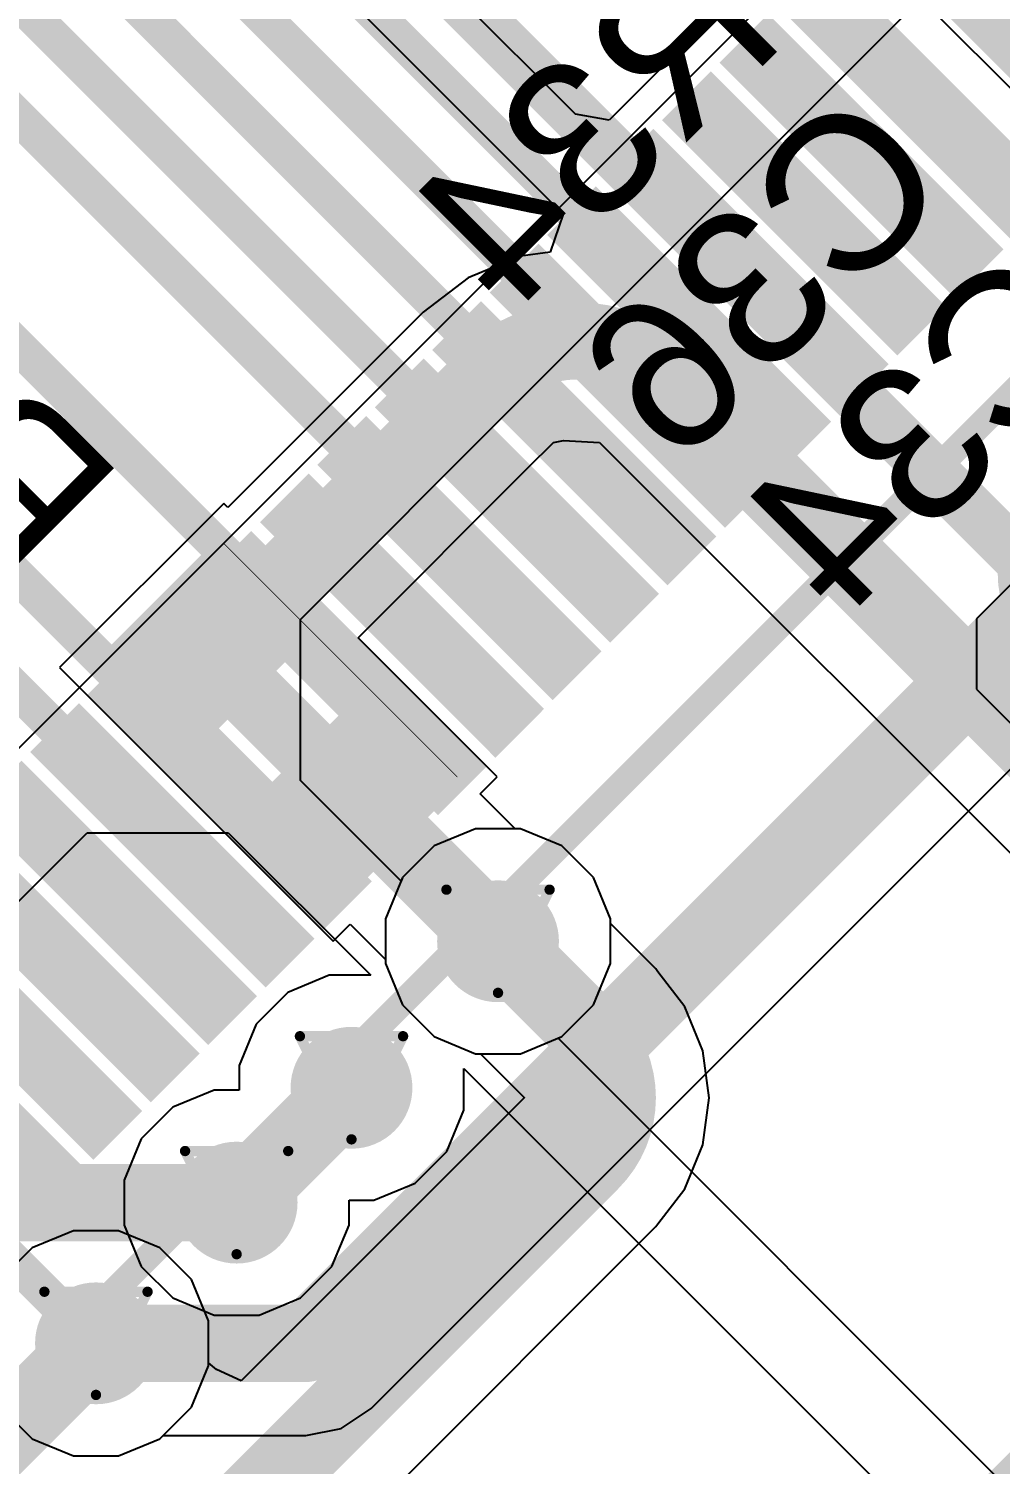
# Model space of a CAD drawing. Header units: inches. Extents: x 0 to 12.2, y 0 to 7.
# Drawn here: x 1.9546 to 2.1429, y 2.4829 to 2.7612 of the extents above; entities that cross this region are included whole.
import ezdxf

# ---------------------------------------------------------------- set-up
doc = ezdxf.new("R2010")
doc.units = ezdxf.units.IN
doc.header["$MEASUREMENT"] = 0
for name, color, linetype in [('Bottom Layer', 5, 'Continuous'), ('Bottom Overlay', 54, 'Continuous'), ('Bottom Paste', 16, 'Continuous'), ('Bottom Solder', 6, 'Continuous'), ('Drill Drawing', 1, 'Continuous'), ('Layer 1', 16, 'Continuous'), ('Layer 2', 76, 'Continuous'), ('Top Layer', 1, 'Continuous'), ('Top Overlay', 2, 'Continuous'), ('Top Paste', 8, 'Continuous'), ('Top Solder', 216, 'Continuous'), ('Via Holes', 16, 'Continuous')]:
    doc.layers.add(name, color=color, linetype=linetype)
doc.styles.add('Arial', font='', dxfattribs={"height": 0.2})
doc.styles.get('Arial').set_extended_font_data('Arial')

# ---------------------------------------------------------------- blocks, each defined once
blk = doc.blocks.new('LQFP_128_EP_14_14__28')
at = {"layer": 'Top Layer'}
for points in [[(-0.26967, 0.24804), (-0.26967, 0.24016), (-0.32873, 0.24016), (-0.32873, 0.24804)], [(-0.26967, 0.23229), (-0.26967, 0.22441), (-0.32873, 0.22441), (-0.32873, 0.23229)], [(-0.26967, 0.21654), (-0.26967, 0.20866), (-0.32873, 0.20866), (-0.32873, 0.21654)], [(-0.26967, 0.20079), (-0.26967, 0.19291), (-0.32873, 0.19291), (-0.32873, 0.20079)], [(-0.26967, 0.18504), (-0.26967, 0.17716), (-0.32873, 0.17716), (-0.32873, 0.18504)], [(-0.26967, 0.16929), (-0.26967, 0.16141), (-0.32873, 0.16141), (-0.32873, 0.16929)], [(-0.26967, 0.15354), (-0.26967, 0.14566), (-0.32873, 0.14566), (-0.32873, 0.15354)], [(-0.26967, 0.1378), (-0.26967, 0.12992), (-0.32873, 0.12992), (-0.32873, 0.1378)], [(-0.26967, 0.12204), (-0.26967, 0.11416), (-0.32873, 0.11416), (-0.32873, 0.12204)], [(-0.26967, 0.1063), (-0.26967, 0.09842), (-0.32873, 0.09842), (-0.32873, 0.1063)], [(-0.26967, 0.09054), (-0.26967, 0.08266), (-0.32873, 0.08266), (-0.32873, 0.09054)], [(-0.26967, 0.07481), (-0.26967, 0.06693), (-0.32873, 0.06693), (-0.32873, 0.07481)], [(-0.26967, 0.05904), (-0.26967, 0.05116), (-0.32873, 0.05116), (-0.32873, 0.05904)], [(-0.26967, 0.04331), (-0.26967, 0.03543), (-0.32873, 0.03543), (-0.32873, 0.04331)], [(-0.26967, 0.02756), (-0.26967, 0.01968), (-0.32873, 0.01968), (-0.32873, 0.02756)], [(-0.26967, 0.01181), (-0.26967, 0.00393), (-0.32873, 0.00393), (-0.32873, 0.01181)], [(-0.26967, -0.00393), (-0.26967, -0.01181), (-0.32873, -0.01181), (-0.32873, -0.00393)], [(-0.26967, -0.01968), (-0.26967, -0.02756), (-0.32873, -0.02756), (-0.32873, -0.01968)]]:
    blk.add_hatch(color=1, dxfattribs=at).paths.add_polyline_path(points)
at = {"layer": 'Top Paste'}
for points in [[(-0.26967, 0.24804), (-0.26967, 0.24016), (-0.32873, 0.24016), (-0.32873, 0.24804)], [(-0.26967, 0.23229), (-0.26967, 0.22441), (-0.32873, 0.22441), (-0.32873, 0.23229)], [(-0.26967, 0.21654), (-0.26967, 0.20866), (-0.32873, 0.20866), (-0.32873, 0.21654)], [(-0.26967, 0.20079), (-0.26967, 0.19291), (-0.32873, 0.19291), (-0.32873, 0.20079)], [(-0.26967, 0.18504), (-0.26967, 0.17716), (-0.32873, 0.17716), (-0.32873, 0.18504)], [(-0.26967, 0.16929), (-0.26967, 0.16141), (-0.32873, 0.16141), (-0.32873, 0.16929)], [(-0.26967, 0.15354), (-0.26967, 0.14566), (-0.32873, 0.14566), (-0.32873, 0.15354)], [(-0.26967, 0.1378), (-0.26967, 0.12992), (-0.32873, 0.12992), (-0.32873, 0.1378)], [(-0.26967, 0.12204), (-0.26967, 0.11416), (-0.32873, 0.11416), (-0.32873, 0.12204)], [(-0.26967, 0.1063), (-0.26967, 0.09842), (-0.32873, 0.09842), (-0.32873, 0.1063)], [(-0.26967, 0.09054), (-0.26967, 0.08266), (-0.32873, 0.08266), (-0.32873, 0.09054)], [(-0.26967, 0.07481), (-0.26967, 0.06693), (-0.32873, 0.06693), (-0.32873, 0.07481)], [(-0.26967, 0.05904), (-0.26967, 0.05116), (-0.32873, 0.05116), (-0.32873, 0.05904)], [(-0.26967, 0.04331), (-0.26967, 0.03543), (-0.32873, 0.03543), (-0.32873, 0.04331)], [(-0.26967, 0.02756), (-0.26967, 0.01968), (-0.32873, 0.01968), (-0.32873, 0.02756)], [(-0.26967, 0.01181), (-0.26967, 0.00393), (-0.32873, 0.00393), (-0.32873, 0.01181)], [(-0.26967, -0.00393), (-0.26967, -0.01181), (-0.32873, -0.01181), (-0.32873, -0.00393)], [(-0.26967, -0.01968), (-0.26967, -0.02756), (-0.32873, -0.02756), (-0.32873, -0.01968)]]:
    blk.add_hatch(color=8, dxfattribs=at).paths.add_polyline_path(points)
at = {"layer": 'Top Solder'}
for points in [[(-0.26692, 0.25079), (-0.26692, 0.23741), (-0.33148, 0.23741), (-0.33148, 0.25079)], [(-0.26692, 0.23504), (-0.26692, 0.22166), (-0.33148, 0.22166), (-0.33148, 0.23504)], [(-0.26692, 0.21929), (-0.26692, 0.20591), (-0.33148, 0.20591), (-0.33148, 0.21929)], [(-0.26692, 0.20354), (-0.26692, 0.19016), (-0.33148, 0.19016), (-0.33148, 0.20354)], [(-0.26692, 0.18779), (-0.26692, 0.17441), (-0.33148, 0.17441), (-0.33148, 0.18779)], [(-0.26692, 0.17204), (-0.26692, 0.15866), (-0.33148, 0.15866), (-0.33148, 0.17204)], [(-0.26692, 0.15629), (-0.26692, 0.14291), (-0.33148, 0.14291), (-0.33148, 0.15629)], [(-0.26692, 0.14055), (-0.26692, 0.12717), (-0.33148, 0.12717), (-0.33148, 0.14055)], [(-0.26692, 0.12479), (-0.26692, 0.11141), (-0.33148, 0.11141), (-0.33148, 0.12479)], [(-0.26692, 0.10905), (-0.26692, 0.09567), (-0.33148, 0.09567), (-0.33148, 0.10905)], [(-0.10118, -0.10118), (-0.10118, 0.10118), (0.10118, 0.10118), (0.10118, -0.10118)], [(-0.26692, 0.09329), (-0.26692, 0.07991), (-0.33148, 0.07991), (-0.33148, 0.09329)], [(-0.26692, 0.07756), (-0.26692, 0.06418), (-0.33148, 0.06418), (-0.33148, 0.07756)], [(-0.26692, 0.06179), (-0.26692, 0.04841), (-0.33148, 0.04841), (-0.33148, 0.06179)], [(-0.26692, 0.04606), (-0.26692, 0.03268), (-0.33148, 0.03268), (-0.33148, 0.04606)], [(-0.26692, 0.03031), (-0.26692, 0.01693), (-0.33148, 0.01693), (-0.33148, 0.03031)], [(-0.26692, 0.01456), (-0.26692, 0.00118), (-0.33148, 0.00118), (-0.33148, 0.01456)], [(-0.26692, -0.00118), (-0.26692, -0.01456), (-0.33148, -0.01456), (-0.33148, -0.00118)], [(-0.26692, -0.01693), (-0.26692, -0.03031), (-0.33148, -0.03031), (-0.33148, -0.01693)]]:
    blk.add_hatch(color=216, dxfattribs=at).paths.add_polyline_path(points)
at = {"layer": 'Top Overlay'}
for points in [[(-0.24606, -0.24606, 0.005, 0.005, 0), (-0.24606, 0.24606, 0.005, 0.005, 0)], [(-0.1949, 0.2065, 0.02362, 0.02362, -0.995776), (-0.21852, 0.2066, 0.02362, 0.02362, 0)]]:
    blk.add_lwpolyline(points, format="xyseb", dxfattribs=at)
blk = doc.blocks.new('R___0402_B_138')
at = {"layer": 'Bottom Layer'}
for points in [[(-0.0095, 0.0125), (-0.0095, -0.0125), (-0.0275, -0.0125), (-0.0275, 0.0125)], [(0.0275, 0.0125), (0.0275, -0.0125), (0.0095, -0.0125), (0.0095, 0.0125)]]:
    blk.add_hatch(color=5, dxfattribs=at).paths.add_polyline_path(points)
at = {"layer": 'Bottom Paste'}
for points in [[(-0.0095, 0.0125), (-0.0095, -0.0125), (-0.0275, -0.0125), (-0.0275, 0.0125)], [(0.0275, 0.0125), (0.0275, -0.0125), (0.0095, -0.0125), (0.0095, 0.0125)]]:
    blk.add_hatch(color=16, dxfattribs=at).paths.add_polyline_path(points)
at = {"layer": 'Bottom Solder'}
for points in [[(-0.00733, 0.01467), (-0.00733, -0.01467), (-0.02967, -0.01467), (-0.02967, 0.01467)], [(0.02967, 0.01467), (0.02967, -0.01467), (0.00733, -0.01467), (0.00733, 0.01467)]]:
    blk.add_hatch(color=6, dxfattribs=at).paths.add_polyline_path(points)
at = {"layer": 'Bottom Overlay'}
for points in [[(-0.031, 0.016, 0.005, 0.005, 0), (0.031, 0.016, 0.005, 0.005, 0)], [(-0.031, -0.016, 0.005, 0.005, 0), (-0.031, 0.016, 0.005, 0.005, 0)], [(-0.032, 0.017, 0.000127, 0.000127, 0), (0.032, 0.017, 0.000127, 0.000127, 0)], [(0.031, -0.016, 0.005, 0.005, 0), (0.031, 0.016, 0.005, 0.005, 0)], [(-0.031, -0.016, 0.005, 0.005, 0), (0.031, -0.016, 0.005, 0.005, 0)]]:
    blk.add_lwpolyline(points, format="xyseb", dxfattribs=at)
for points in [[(-0.03225, 0.016, 0.0025, 0.0025, 1), (-0.02975, 0.016, 0.0025, 0.0025, 1)], [(-0.03225, 0.016, 0.0025, 0.0025, 1), (-0.02975, 0.016, 0.0025, 0.0025, 1)], [(-0.03203, 0.017, 0.0000635, 0.0000635, 1), (-0.03197, 0.017, 0.0000635, 0.0000635, 1)], [(0.02975, 0.016, 0.0025, 0.0025, 1), (0.03225, 0.016, 0.0025, 0.0025, 1)], [(0.02975, 0.016, 0.0025, 0.0025, 1), (0.03225, 0.016, 0.0025, 0.0025, 1)], [(0.03197, 0.017, 0.0000635, 0.0000635, 1), (0.03203, 0.017, 0.0000635, 0.0000635, 1)], [(-0.03225, -0.016, 0.0025, 0.0025, 1), (-0.02975, -0.016, 0.0025, 0.0025, 1)], [(-0.03225, -0.016, 0.0025, 0.0025, 1), (-0.02975, -0.016, 0.0025, 0.0025, 1)], [(0.02975, -0.016, 0.0025, 0.0025, 1), (0.03225, -0.016, 0.0025, 0.0025, 1)], [(0.02975, -0.016, 0.0025, 0.0025, 1), (0.03225, -0.016, 0.0025, 0.0025, 1)]]:
    blk.add_lwpolyline(points, format="xyseb", close=True, dxfattribs=at)
blk = doc.blocks.new('C___0402_B_319')
at = {"layer": 'Bottom Layer'}
for points in [[(-0.0095, 0.0125), (-0.0095, -0.0125), (-0.0275, -0.0125), (-0.0275, 0.0125)], [(0.0275, 0.0125), (0.0275, -0.0125), (0.0095, -0.0125), (0.0095, 0.0125)]]:
    blk.add_hatch(color=5, dxfattribs=at).paths.add_polyline_path(points)
at = {"layer": 'Bottom Paste'}
for points in [[(-0.0095, 0.0125), (-0.0095, -0.0125), (-0.0275, -0.0125), (-0.0275, 0.0125)], [(0.0275, 0.0125), (0.0275, -0.0125), (0.0095, -0.0125), (0.0095, 0.0125)]]:
    blk.add_hatch(color=16, dxfattribs=at).paths.add_polyline_path(points)
at = {"layer": 'Bottom Solder'}
for points in [[(-0.00714, 0.01486), (-0.00714, -0.01486), (-0.02986, -0.01486), (-0.02986, 0.01486)], [(0.02986, 0.01486), (0.02986, -0.01486), (0.00714, -0.01486), (0.00714, 0.01486)]]:
    blk.add_hatch(color=6, dxfattribs=at).paths.add_polyline_path(points)
at = {"layer": 'Bottom Overlay'}
for points in [[(-0.011, 0.016, 0.005, 0.005, 0), (-0.031, 0.016, 0.005, 0.005, 0)], [(-0.031, -0.016, 0.005, 0.005, 0), (-0.031, 0.016, 0.005, 0.005, 0)], [(0.031, 0.016, 0.005, 0.005, 0), (0.011, 0.016, 0.005, 0.005, 0)], [(0.031, -0.016, 0.005, 0.005, 0), (0.031, 0.016, 0.005, 0.005, 0)], [(-0.011, -0.016, 0.005, 0.005, 0), (-0.031, -0.016, 0.005, 0.005, 0)], [(0.031, -0.016, 0.005, 0.005, 0), (0.011, -0.016, 0.005, 0.005, 0)]]:
    blk.add_lwpolyline(points, format="xyseb", dxfattribs=at)
for points in [[(-0.03225, 0.016, 0.0025, 0.0025, 1), (-0.02975, 0.016, 0.0025, 0.0025, 1)], [(-0.03225, 0.016, 0.0025, 0.0025, 1), (-0.02975, 0.016, 0.0025, 0.0025, 1)], [(-0.01225, 0.016, 0.0025, 0.0025, 1), (-0.00975, 0.016, 0.0025, 0.0025, 1)], [(0.00975, 0.016, 0.0025, 0.0025, 1), (0.01225, 0.016, 0.0025, 0.0025, 1)], [(0.02975, 0.016, 0.0025, 0.0025, 1), (0.03225, 0.016, 0.0025, 0.0025, 1)], [(0.02975, 0.016, 0.0025, 0.0025, 1), (0.03225, 0.016, 0.0025, 0.0025, 1)], [(-0.03225, -0.016, 0.0025, 0.0025, 1), (-0.02975, -0.016, 0.0025, 0.0025, 1)], [(-0.03225, -0.016, 0.0025, 0.0025, 1), (-0.02975, -0.016, 0.0025, 0.0025, 1)], [(-0.01225, -0.016, 0.0025, 0.0025, 1), (-0.00975, -0.016, 0.0025, 0.0025, 1)], [(0.00975, -0.016, 0.0025, 0.0025, 1), (0.01225, -0.016, 0.0025, 0.0025, 1)], [(0.02975, -0.016, 0.0025, 0.0025, 1), (0.03225, -0.016, 0.0025, 0.0025, 1)], [(0.02975, -0.016, 0.0025, 0.0025, 1), (0.03225, -0.016, 0.0025, 0.0025, 1)]]:
    blk.add_lwpolyline(points, format="xyseb", close=True, dxfattribs=at)

msp = doc.modelspace()

# ---------------------------------------------------------------- hatches: boundary and pattern name
at = {"layer": 'Bottom Layer'}
h = msp.add_hatch(color=5, dxfattribs=at)
edge = h.paths.add_edge_path()
edge.add_arc((2.04557, 2.58433), 0.01181, 0, 360)
h = msp.add_hatch(color=5, dxfattribs=at)
edge = h.paths.add_edge_path()
edge.add_arc((2.01716, 2.55592), 0.01181, 0, 360)
h = msp.add_hatch(color=5, dxfattribs=at)
edge = h.paths.add_edge_path()
edge.add_arc((1.99489, 2.53366), 0.01181, 0, 360)
h = msp.add_hatch(color=5, dxfattribs=at)
edge = h.paths.add_edge_path()
edge.add_arc((1.96762, 2.50638), 0.01181, 0, 360)
at = {"layer": 'Layer 1'}
h = msp.add_hatch(color=16, dxfattribs=at)
edge = h.paths.add_edge_path()
edge.add_arc((2.04557, 2.58433), 0.01181, 0, 360)
h = msp.add_hatch(color=16, dxfattribs=at)
edge = h.paths.add_edge_path()
edge.add_arc((2.01716, 2.55592), 0.01181, 0, 360)
h = msp.add_hatch(color=16, dxfattribs=at)
edge = h.paths.add_edge_path()
edge.add_arc((1.99489, 2.53366), 0.01181, 0, 360)
h = msp.add_hatch(color=16, dxfattribs=at)
edge = h.paths.add_edge_path()
edge.add_arc((1.96762, 2.50638), 0.01181, 0, 360)
at = {"layer": 'Layer 2'}
h = msp.add_hatch(color=76, dxfattribs=at)
edge = h.paths.add_edge_path()
edge.add_arc((2.04557, 2.58433), 0.01181, 0, 360)
h = msp.add_hatch(color=76, dxfattribs=at)
edge = h.paths.add_edge_path()
edge.add_arc((2.01716, 2.55592), 0.01181, 0, 360)
h = msp.add_hatch(color=76, dxfattribs=at)
edge = h.paths.add_edge_path()
edge.add_arc((1.99489, 2.53366), 0.01181, 0, 360)
h = msp.add_hatch(color=76, dxfattribs=at)
edge = h.paths.add_edge_path()
edge.add_arc((1.96762, 2.50638), 0.01181, 0, 360)
at = {"layer": 'Top Layer'}
h = msp.add_hatch(color=1, dxfattribs=at)
edge = h.paths.add_edge_path()
edge.add_arc((2.04557, 2.58433), 0.01181, 0, 360)
h = msp.add_hatch(color=1, dxfattribs=at)
edge = h.paths.add_edge_path()
edge.add_arc((2.01716, 2.55592), 0.01181, 0, 360)
h = msp.add_hatch(color=1, dxfattribs=at)
edge = h.paths.add_edge_path()
edge.add_arc((1.99489, 2.53366), 0.01181, 0, 360)
h = msp.add_hatch(color=1, dxfattribs=at)
edge = h.paths.add_edge_path()
edge.add_arc((1.96762, 2.50638), 0.01181, 0, 360)
at = {"layer": 'Via Holes'}
h = msp.add_hatch(color=7, dxfattribs=at)
edge = h.paths.add_edge_path()
edge.add_arc((2.04557, 2.58433), 0.00591, 0, 360)
h = msp.add_hatch(color=7, dxfattribs=at)
edge = h.paths.add_edge_path()
edge.add_arc((2.01716, 2.55592), 0.00591, 0, 360)
h = msp.add_hatch(color=7, dxfattribs=at)
edge = h.paths.add_edge_path()
edge.add_arc((1.99489, 2.53366), 0.00591, 0, 360)
h = msp.add_hatch(color=7, dxfattribs=at)
edge = h.paths.add_edge_path()
edge.add_arc((1.96762, 2.50638), 0.00591, 0, 360)

# ---------------------------------------------------------------- linework, layer by layer
at = {"layer": 'Bottom Layer'}
for p, q in [((2.01305, 2.77047), (2.05821, 2.72531)), ((2.05821, 2.72531), (2.0557, 2.71792)), ((2.0499, 2.71716), (2.03977, 2.71296)), ((2.0557, 2.71792), (2.0499, 2.71716)), ((2.03977, 2.71296), (2.03106, 2.70628)), ((2.03107, 2.70626), (1.99321, 2.66841)), ((2.03106, 2.70628), (2.03106, 2.70627)), ((2.03106, 2.70627), (2.03107, 2.70626)), ((2.05136, 2.67609), (2.05633, 2.68101)), ((2.05633, 2.68101), (2.05826, 2.68139)), ((2.05826, 2.68139), (2.06522, 2.68101)), ((2.06522, 2.68101), (2.07018, 2.6761)), ((2.01844, 2.64317), (2.05136, 2.67609)), ((2.07018, 2.6761), (2.43594, 2.31034)), ((1.99239, 2.66922), (1.96057, 2.6374)), ((1.99321, 2.66841), (1.99239, 2.66922)), ((2.04543, 2.61619), (2.01844, 2.64317)), ((1.96057, 2.6374), (1.98674, 2.61124)), ((2.04213, 2.6129), (2.04543, 2.61619)), ((1.98674, 2.61124), (2.01361, 2.58437)), ((2.04889, 2.60614), (2.04213, 2.6129)), ((2.04991, 2.60614), (2.04889, 2.60614)), ((2.05792, 2.60282), (2.04991, 2.60614)), ((2.06406, 2.59669), (2.05792, 2.60282)), ((2.06738, 2.58867), (2.06406, 2.59669)), ((2.06738, 2.58776), (2.06738, 2.58867)), ((2.01361, 2.58437), (2.0169, 2.58766)), ((2.0169, 2.58766), (2.02376, 2.5808)), ((2.07619, 2.57895), (2.06738, 2.58776)), ((2.02376, 2.5808), (2.02376, 2.57999)), ((2.02376, 2.57999), (2.02708, 2.57198)), ((2.07653, 2.57843), (2.07619, 2.57895)), ((2.08176, 2.57162), (2.07653, 2.57843)), ((2.02708, 2.57198), (2.03321, 2.56584)), ((2.08528, 2.56311), (2.08176, 2.57162)), ((2.03321, 2.56584), (2.04123, 2.56252)), ((2.04123, 2.56252), (2.04215, 2.56252)), ((2.04215, 2.56252), (2.05065, 2.55402)), ((2.08649, 2.55399), (2.08528, 2.56311)), ((2.05065, 2.55395), (1.99578, 2.49908)), ((2.05065, 2.55402), (2.05064, 2.55399)), ((2.05064, 2.55399), (2.05065, 2.55395)), ((2.08528, 2.54486), (2.08649, 2.55399)), ((2.08176, 2.53635), (2.08528, 2.54486)), ((2.07653, 2.52954), (2.08176, 2.53635)), ((1.9462, 2.39903), (2.07619, 2.52902)), ((1.96328, 2.52819), (1.95526, 2.52487)), ((1.97196, 2.52819), (1.96328, 2.52819)), ((1.97997, 2.52487), (1.97196, 2.52819)), ((2.07619, 2.52902), (2.07653, 2.52954)), ((1.95526, 2.52487), (1.94913, 2.51874)), ((1.98611, 2.51874), (1.97997, 2.52487)), ((1.98943, 2.51072), (1.98611, 2.51874)), ((1.98943, 2.50263), (1.98943, 2.51072)), ((1.99098, 2.50132), (1.98943, 2.50263)), ((1.99578, 2.49908), (1.99098, 2.50132))]:
    msp.add_line(p, q, dxfattribs=at)
for points in [[(2.12225, 2.79547, 0.015, 0.015, 0), (2.17937, 2.73835, 0.015, 0.015, 0)], [(2.02386, 2.78129, 0.01, 0.01, 0), (2.29824, 2.50691, 0.01, 0.01, 0)], [(2.04369, 2.69365, 0.015, 0.015, -0.414174), (2.07786, 2.69366, 0.015, 0.015, 0)], [(1.98992, 2.63988, 0.015, 0.015, 0), (2.04369, 2.69365, 0.015, 0.015, 0)], [(2.07786, 2.69366, 0.015, 0.015, 0), (2.07791, 2.69361, 0.015, 0.015, 0)], [(2.07791, 2.69361, 0.015, 0.015, 0), (2.45775, 2.31377, 0.015, 0.015, 0)], [(2.01608, 2.61372, 0.015, 0.015, 0), (2.04546, 2.58433, 0.015, 0.015, 0)], [(2.04557, 2.58433, 0.015, 0.015, 0), (2.06357, 2.56633, 0.015, 0.015, 0)], [(2.06357, 2.56633, 0.015, 0.015, -0.414212), (2.06357, 2.54164, 0.015, 0.015, 0)], [(1.99489, 2.53366, 0.015, 0.015, 0), (2.01716, 2.55592, 0.015, 0.015, 0)], [(1.93358, 2.41165, 0.015, 0.015, 0), (2.06357, 2.54164, 0.015, 0.015, 0)], [(1.93996, 2.53366, 0.015, 0.015, 0), (1.99489, 2.53366, 0.015, 0.015, 0)], [(1.9099, 2.44867, 0.015, 0.015, 0), (1.96762, 2.50638, 0.015, 0.015, 0)]]:
    msp.add_lwpolyline(points, format="xyseb", dxfattribs=at)
for points in [[(2.03994, 2.69365, 0.0075, 0.0075, 1), (2.04744, 2.69365, 0.0075, 0.0075, 1)], [(2.03994, 2.69365, 0.0075, 0.0075, 1), (2.04744, 2.69365, 0.0075, 0.0075, 1)], [(2.07411, 2.69366, 0.0075, 0.0075, 1), (2.08161, 2.69366, 0.0075, 0.0075, 1)], [(2.07411, 2.69366, 0.0075, 0.0075, 1), (2.08161, 2.69366, 0.0075, 0.0075, 1)], [(2.07416, 2.69361, 0.0075, 0.0075, 1), (2.08166, 2.69361, 0.0075, 0.0075, 1)], [(2.07416, 2.69361, 0.0075, 0.0075, 1), (2.08166, 2.69361, 0.0075, 0.0075, 1)], [(1.98617, 2.63988, 0.0075, 0.0075, 1), (1.99367, 2.63988, 0.0075, 0.0075, 1)], [(2.01233, 2.61372, 0.0075, 0.0075, 1), (2.01983, 2.61372, 0.0075, 0.0075, 1)], [(2.04171, 2.58433, 0.0075, 0.0075, 1), (2.04921, 2.58433, 0.0075, 0.0075, 1)], [(2.04182, 2.58433, 0.0075, 0.0075, 1), (2.04932, 2.58433, 0.0075, 0.0075, 1)], [(2.05982, 2.56633, 0.0075, 0.0075, 1), (2.06732, 2.56633, 0.0075, 0.0075, 1)], [(2.05982, 2.56633, 0.0075, 0.0075, 1), (2.06732, 2.56633, 0.0075, 0.0075, 1)], [(2.01341, 2.55592, 0.0075, 0.0075, 1), (2.02091, 2.55592, 0.0075, 0.0075, 1)], [(2.05982, 2.54164, 0.0075, 0.0075, 1), (2.06732, 2.54164, 0.0075, 0.0075, 1)], [(2.05982, 2.54164, 0.0075, 0.0075, 1), (2.06732, 2.54164, 0.0075, 0.0075, 1)], [(1.99114, 2.53366, 0.0075, 0.0075, 1), (1.99864, 2.53366, 0.0075, 0.0075, 1)], [(1.99114, 2.53366, 0.0075, 0.0075, 1), (1.99864, 2.53366, 0.0075, 0.0075, 1)], [(1.96387, 2.50638, 0.0075, 0.0075, 1), (1.97137, 2.50638, 0.0075, 0.0075, 1)]]:
    msp.add_lwpolyline(points, format="xyseb", close=True, dxfattribs=at)
at = {"layer": 'Drill Drawing'}
for points in [[(2.03557, 2.59433, 0.002, 0.002, 0), (2.05557, 2.59433, 0.002, 0.002, 0)], [(2.03557, 2.59433, 0.002, 0.002, 0), (2.04557, 2.57433, 0.002, 0.002, 0)], [(2.04557, 2.57433, 0.002, 0.002, 0), (2.05557, 2.59433, 0.002, 0.002, 0)], [(2.00716, 2.56592, 0.002, 0.002, 0), (2.02716, 2.56592, 0.002, 0.002, 0)], [(2.00716, 2.56592, 0.002, 0.002, 0), (2.01716, 2.54592, 0.002, 0.002, 0)], [(2.01716, 2.54592, 0.002, 0.002, 0), (2.02716, 2.56592, 0.002, 0.002, 0)], [(1.98489, 2.54366, 0.002, 0.002, 0), (2.00489, 2.54366, 0.002, 0.002, 0)], [(1.98489, 2.54366, 0.002, 0.002, 0), (1.99489, 2.52366, 0.002, 0.002, 0)], [(1.99489, 2.52366, 0.002, 0.002, 0), (2.00489, 2.54366, 0.002, 0.002, 0)], [(1.95762, 2.51638, 0.002, 0.002, 0), (1.97762, 2.51638, 0.002, 0.002, 0)], [(1.95762, 2.51638, 0.002, 0.002, 0), (1.96762, 2.49638, 0.002, 0.002, 0)], [(1.96762, 2.49638, 0.002, 0.002, 0), (1.97762, 2.51638, 0.002, 0.002, 0)]]:
    msp.add_lwpolyline(points, format="xyseb", dxfattribs=at)
for points in [[(2.03507, 2.59433, 0.001, 0.001, 1), (2.03607, 2.59433, 0.001, 0.001, 1)], [(2.03507, 2.59433, 0.001, 0.001, 1), (2.03607, 2.59433, 0.001, 0.001, 1)], [(2.05507, 2.59433, 0.001, 0.001, 1), (2.05607, 2.59433, 0.001, 0.001, 1)], [(2.05507, 2.59433, 0.001, 0.001, 1), (2.05607, 2.59433, 0.001, 0.001, 1)], [(2.04507, 2.57433, 0.001, 0.001, 1), (2.04607, 2.57433, 0.001, 0.001, 1)], [(2.04507, 2.57433, 0.001, 0.001, 1), (2.04607, 2.57433, 0.001, 0.001, 1)], [(2.00666, 2.56592, 0.001, 0.001, 1), (2.00766, 2.56592, 0.001, 0.001, 1)], [(2.00666, 2.56592, 0.001, 0.001, 1), (2.00766, 2.56592, 0.001, 0.001, 1)], [(2.02666, 2.56592, 0.001, 0.001, 1), (2.02766, 2.56592, 0.001, 0.001, 1)], [(2.02666, 2.56592, 0.001, 0.001, 1), (2.02766, 2.56592, 0.001, 0.001, 1)], [(2.01666, 2.54592, 0.001, 0.001, 1), (2.01766, 2.54592, 0.001, 0.001, 1)], [(2.01666, 2.54592, 0.001, 0.001, 1), (2.01766, 2.54592, 0.001, 0.001, 1)], [(1.98439, 2.54366, 0.001, 0.001, 1), (1.98539, 2.54366, 0.001, 0.001, 1)], [(1.98439, 2.54366, 0.001, 0.001, 1), (1.98539, 2.54366, 0.001, 0.001, 1)], [(2.00439, 2.54366, 0.001, 0.001, 1), (2.00539, 2.54366, 0.001, 0.001, 1)], [(2.00439, 2.54366, 0.001, 0.001, 1), (2.00539, 2.54366, 0.001, 0.001, 1)], [(1.99439, 2.52366, 0.001, 0.001, 1), (1.99539, 2.52366, 0.001, 0.001, 1)], [(1.99439, 2.52366, 0.001, 0.001, 1), (1.99539, 2.52366, 0.001, 0.001, 1)], [(1.95712, 2.51638, 0.001, 0.001, 1), (1.95812, 2.51638, 0.001, 0.001, 1)], [(1.95712, 2.51638, 0.001, 0.001, 1), (1.95812, 2.51638, 0.001, 0.001, 1)], [(1.97712, 2.51638, 0.001, 0.001, 1), (1.97812, 2.51638, 0.001, 0.001, 1)], [(1.97712, 2.51638, 0.001, 0.001, 1), (1.97812, 2.51638, 0.001, 0.001, 1)], [(1.96712, 2.49638, 0.001, 0.001, 1), (1.96812, 2.49638, 0.001, 0.001, 1)], [(1.96712, 2.49638, 0.001, 0.001, 1), (1.96812, 2.49638, 0.001, 0.001, 1)]]:
    msp.add_lwpolyline(points, format="xyseb", close=True, dxfattribs=at)
at = {"layer": 'Layer 1'}
for p, q in [((2.04123, 2.60614), (2.03321, 2.60282)), ((2.04991, 2.60614), (2.04123, 2.60614)), ((2.05792, 2.60282), (2.04991, 2.60614)), ((2.03321, 2.60282), (2.02708, 2.59669)), ((2.06406, 2.59669), (2.05792, 2.60282)), ((2.02708, 2.59669), (2.02376, 2.58867)), ((2.06738, 2.58867), (2.06406, 2.59669)), ((2.02376, 2.58867), (2.02376, 2.57999)), ((2.06738, 2.57999), (2.06738, 2.58867)), ((2.02376, 2.57999), (2.02708, 2.57198)), ((2.06406, 2.57198), (2.06738, 2.57999)), ((2.02708, 2.57198), (2.03321, 2.56584)), ((2.05792, 2.56584), (2.06406, 2.57198)), ((2.03321, 2.56584), (2.04123, 2.56252)), ((2.04991, 2.56252), (2.05792, 2.56584)), ((2.04123, 2.56252), (2.04991, 2.56252)), ((1.96328, 2.52819), (1.95526, 2.52487)), ((1.97196, 2.52819), (1.96328, 2.52819)), ((1.97997, 2.52487), (1.97196, 2.52819)), ((1.95526, 2.52487), (1.94913, 2.51874)), ((1.98611, 2.51874), (1.97997, 2.52487)), ((1.98943, 2.51072), (1.98611, 2.51874)), ((1.98943, 2.50204), (1.98943, 2.51072)), ((1.98611, 2.49403), (1.98943, 2.50204)), ((1.94913, 2.49403), (1.95526, 2.48789)), ((1.97997, 2.48789), (1.98611, 2.49403)), ((1.95526, 2.48789), (1.96328, 2.48457)), ((1.97196, 2.48457), (1.97997, 2.48789)), ((1.96328, 2.48457), (1.97196, 2.48457))]:
    msp.add_line(p, q, dxfattribs=at)
at = {"layer": 'Layer 2'}
for p, q in [((2.0494, 2.68889), (2.17593, 2.81542)), ((2.13832, 2.80744), (1.9337, 2.60282)), ((2.00725, 2.64673), (2.0494, 2.68889)), ((2.16675, 2.67525), (2.13832, 2.64683)), ((2.00725, 2.61551), (2.00725, 2.64673)), ((2.13832, 2.64683), (2.13832, 2.6332)), ((2.13832, 2.6332), (2.27181, 2.49971)), ((2.02678, 2.59597), (2.00725, 2.61551)), ((1.81608, 2.45557), (1.96589, 2.60537)), ((1.96589, 2.60537), (1.99328, 2.60537)), ((1.99328, 2.60537), (2.02092, 2.57773)), ((2.04123, 2.60614), (2.03321, 2.60282)), ((2.04991, 2.60614), (2.04123, 2.60614)), ((2.05792, 2.60282), (2.04991, 2.60614)), ((2.03321, 2.60282), (2.02708, 2.59669)), ((2.06406, 2.59669), (2.05792, 2.60282)), ((2.02708, 2.59669), (2.02678, 2.59597)), ((2.06738, 2.58867), (2.06406, 2.59669)), ((2.06738, 2.57999), (2.06738, 2.58867)), ((2.06406, 2.57198), (2.06738, 2.57999)), ((2.01282, 2.57773), (2.0048, 2.57441)), ((2.02092, 2.57773), (2.01282, 2.57773)), ((2.0048, 2.57441), (1.99867, 2.56828)), ((2.05792, 2.56584), (2.06406, 2.57198)), ((1.99867, 2.56828), (1.99535, 2.56026)), ((2.05721, 2.56555), (2.05792, 2.56584)), ((2.15183, 2.47093), (2.05721, 2.56555)), ((1.99535, 2.56026), (1.99535, 2.55547)), ((2.03897, 2.55158), (2.03897, 2.55968)), ((2.03897, 2.55968), (2.14433, 2.45432)), ((1.99055, 2.55547), (1.98254, 2.55215)), ((1.99535, 2.55547), (1.99055, 2.55547)), ((1.98254, 2.55215), (1.9764, 2.54601)), ((2.03565, 2.54357), (2.03897, 2.55158)), ((1.9764, 2.54601), (1.97308, 2.53799)), ((2.02951, 2.53743), (2.03565, 2.54357)), ((1.97308, 2.53799), (1.97308, 2.52932)), ((2.0215, 2.53411), (2.02951, 2.53743)), ((2.0167, 2.52932), (2.0167, 2.53411)), ((2.0167, 2.53411), (2.0215, 2.53411)), ((1.97308, 2.52932), (1.9764, 2.5213)), ((2.01338, 2.5213), (2.0167, 2.52932)), ((1.9764, 2.5213), (1.98254, 2.51517)), ((2.00725, 2.51517), (2.01338, 2.5213)), ((1.98254, 2.51517), (1.99055, 2.51184)), ((1.99923, 2.51184), (2.00725, 2.51517)), ((1.99055, 2.51184), (1.99923, 2.51184))]:
    msp.add_line(p, q, dxfattribs=at)
at = {"layer": 'Top Layer'}
for p, q in [((2.06058, 2.74468), (1.9732, 2.83205)), ((2.16073, 2.73386), (2.10909, 2.78551)), ((2.08681, 2.76324), (2.0671, 2.74353)), ((2.0671, 2.74353), (2.06058, 2.74468)), ((2.02095, 2.49376), (2.18541, 2.65823)), ((1.94913, 2.49403), (1.95526, 2.48789)), ((2.01516, 2.4899), (2.02095, 2.49376)), ((1.97997, 2.48789), (1.98062, 2.48854)), ((1.98062, 2.48854), (2.00833, 2.48854)), ((2.00833, 2.48854), (2.01516, 2.4899)), ((1.95526, 2.48789), (1.96328, 2.48457)), ((1.97196, 2.48457), (1.97997, 2.48789)), ((1.96328, 2.48457), (1.97196, 2.48457))]:
    msp.add_line(p, q, dxfattribs=at)
for points in [[(1.84029, 2.92323, 0.007, 0.007, 0), (2.0715, 2.69202, 0.007, 0.007, 0)], [(1.83967, 2.90158, 0.007, 0.007, 0), (2.06036, 2.68088, 0.007, 0.007, 0)], [(1.83697, 2.88202, 0.007, 0.007, 0), (2.04923, 2.66975, 0.007, 0.007, 0)], [(1.8342, 2.8625, 0.007, 0.007, 0), (2.03809, 2.65861, 0.007, 0.007, 0)], [(1.80933, 2.84282, 0.007, 0.007, 0), (2.01581, 2.63634, 0.007, 0.007, 0)], [(1.95944, 2.82635, 0.007, 0.007, 0), (2.08263, 2.70316, 0.007, 0.007, 0)], [(1.7854, 2.8222, 0.007, 0.007, 0), (1.99354, 2.61406, 0.007, 0.007, 0)], [(1.78144, 2.80391, 0.007, 0.007, 0), (1.98242, 2.60294, 0.007, 0.007, 0)], [(1.77775, 2.78533, 0.007, 0.007, 0), (1.97128, 2.5918, 0.007, 0.007, 0)], [(1.77506, 2.76575, 0.007, 0.007, 0), (1.96014, 2.58066, 0.007, 0.007, 0)], [(2.00833, 2.50638, 0.015, 0.015, 0), (2.1865, 2.68455, 0.015, 0.015, 0)], [(2.00469, 2.62521, 0.007, 0.007, 0), (2.04557, 2.58433, 0.007, 0.007, 0)], [(1.92674, 2.54726, 0.007, 0.007, 0), (1.96762, 2.50638, 0.007, 0.007, 0)], [(1.96762, 2.50638, 0.015, 0.015, 0), (2.00833, 2.50638, 0.015, 0.015, 0)]]:
    msp.add_lwpolyline(points, format="xyseb", dxfattribs=at)
for points in [[(2.08088, 2.70316, 0.0035, 0.0035, 1), (2.08438, 2.70316, 0.0035, 0.0035, 1)], [(2.06975, 2.69202, 0.0035, 0.0035, 1), (2.07325, 2.69202, 0.0035, 0.0035, 1)], [(2.05861, 2.68088, 0.0035, 0.0035, 1), (2.06211, 2.68088, 0.0035, 0.0035, 1)], [(2.04748, 2.66975, 0.0035, 0.0035, 1), (2.05098, 2.66975, 0.0035, 0.0035, 1)], [(2.03634, 2.65861, 0.0035, 0.0035, 1), (2.03984, 2.65861, 0.0035, 0.0035, 1)], [(2.01406, 2.63634, 0.0035, 0.0035, 1), (2.01756, 2.63634, 0.0035, 0.0035, 1)], [(2.00294, 2.62521, 0.0035, 0.0035, 1), (2.00644, 2.62521, 0.0035, 0.0035, 1)], [(1.99179, 2.61406, 0.0035, 0.0035, 1), (1.99529, 2.61406, 0.0035, 0.0035, 1)], [(1.98067, 2.60294, 0.0035, 0.0035, 1), (1.98417, 2.60294, 0.0035, 0.0035, 1)], [(1.96953, 2.5918, 0.0035, 0.0035, 1), (1.97303, 2.5918, 0.0035, 0.0035, 1)], [(2.04382, 2.58433, 0.0035, 0.0035, 1), (2.04732, 2.58433, 0.0035, 0.0035, 1)], [(1.95839, 2.58066, 0.0035, 0.0035, 1), (1.96189, 2.58066, 0.0035, 0.0035, 1)], [(1.96387, 2.50638, 0.0075, 0.0075, 1), (1.97137, 2.50638, 0.0075, 0.0075, 1)], [(2.00458, 2.50638, 0.0075, 0.0075, 1), (2.01208, 2.50638, 0.0075, 0.0075, 1)], [(2.00458, 2.50638, 0.0075, 0.0075, 1), (2.01208, 2.50638, 0.0075, 0.0075, 1)], [(1.96587, 2.50638, 0.0035, 0.0035, 1), (1.96937, 2.50638, 0.0035, 0.0035, 1)]]:
    msp.add_lwpolyline(points, format="xyseb", close=True, dxfattribs=at)

# ---------------------------------------------------------------- block references
for name, p, rotation in [('LQFP_128_EP_14_14__28', (2.16614, 2.36353), 315), ('C___0402_B_319', (2.16389, 2.77999), 225), ('R___0402_B_138', (2.003, 2.6268), 315)]:
    msp.add_blockref(name, p, dxfattribs=dict(rotation=rotation))

# ---------------------------------------------------------------- texts
at = {"layer": 'Bottom Overlay', "style": 'Arial', "text_generation_flag": 2}
for s, rotation, p in [('R34', 45, (2.10208, 2.75919)), ('C36', 45, (2.13486, 2.73024)), ('R26', 315, (1.95233, 2.65237)), ('C34', 45, (2.16637, 2.70001))]:
    msp.add_text(s, height=0.03, rotation=rotation, dxfattribs=at).set_placement(p)

doc.saveas('drawing.dxf')
